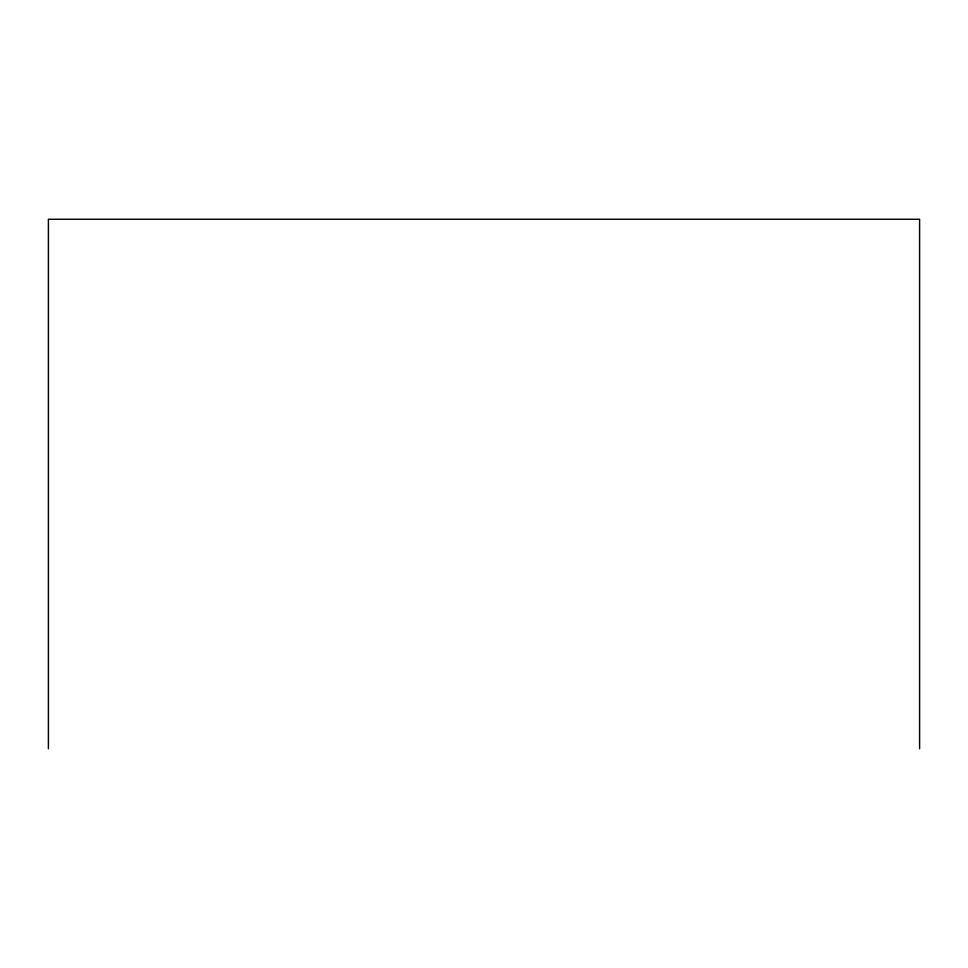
<?xml version="1.0" encoding="UTF-8"?>
<svg xmlns="http://www.w3.org/2000/svg" width="968" height="968" viewBox="0 0 968 968"><rect width="100%" height="100%" fill="white"/><g stroke="black" fill="none" stroke-linecap="round" stroke-linejoin="round"><path stroke-width="1.45" d="M919.6 748.736L919.6 219.264L48.4 219.264L48.4 748.736"/></g></svg>
